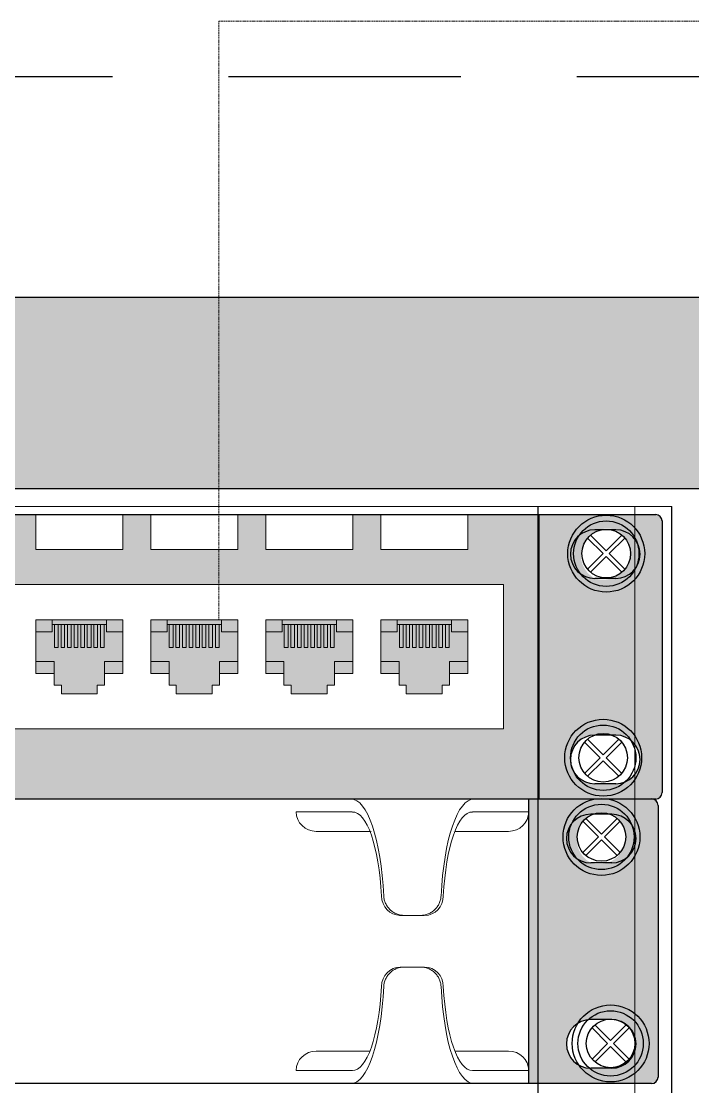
# Model space of a CAD drawing. Header units: millimetres. Extents: x 4247 to 622543, y -201358 to 142419.
# Drawn here: x 72939 to 74385, y -127284 to -124990 of the extents above; entities that cross this region are included whole.
import ezdxf

# ---------------------------------------------------------------- set-up
doc = ezdxf.new("R2010")
doc.units = ezdxf.units.MM
doc.linetypes.add('DASH', pattern=[0.75, 0.5, -0.25])
doc.linetypes.add('DASHED2', pattern=[0.375, 0.25, -0.125])
doc.layers.add('(АР) Текст', color=7, linetype='Continuous', lineweight=25)
doc.layers.add('UTP', color=5, linetype='DASH', lineweight=25)
doc.layers.add('_19D-Телекоммуникационные шкафы', color=7, linetype='Continuous')
doc.layers.add('_Оборудование ИСПП', color=255, linetype='Continuous')

# ---------------------------------------------------------------- blocks, each defined once
blk = doc.blocks.new('Органайзер1U')
at = {"ltscale": 10}
h = blk.add_hatch(color=256, dxfattribs=at)
h.set_gradient(color1=(255, 255, 255), rotation=45, one_color=1, tint=1, name='CYLINDER')
h.paths.add_polyline_path([(2213, -0.2), (2403, -0.2, 0.41423), (2413, 9.8), (2413, 429.8, 0.414197), (2403, 439.8), (2213, 439.8)])
h.paths.add_polyline_path([(2308.9, 341, 0.918324), (2341.3, 416.1, 0.918324)], flags=16)
h.paths.add_polyline_path([(2308.9, 98.6), (2341.3, 98.6, -1), (2341.3, 23.5), (2308.9, 23.5, -1)], flags=16)
h.paths.add_polyline_path([(-2413, 9.8, 0.414197), (-2403, -0.2), (-2213, -0.2), (-2213, 439.8), (-2403, 439.8, 0.41423), (-2413, 429.8)])
h.paths.add_polyline_path([(-2341.3, 341, 0.918324), (-2308.9, 416.1, 0.918324)], flags=16)
h.paths.add_polyline_path([(-2341.3, 98.6), (-2308.9, 98.6, -1), (-2308.9, 23.5), (-2341.3, 23.5, -1)], flags=16)
at = {"color": 0}
for p, q in [((2213, -0.2), (2213, 439.8)), ((2341.3, 416.1), (2308.9, 416.1)), ((2341.3, 341), (2308.9, 341)), ((2341.3, 98.6), (2308.9, 98.6)), ((2341.3, 23.5), (2308.9, 23.5))]:
    blk.add_line(p, q, dxfattribs=at)
at = {"lineweight": 9}
for p, q in [((1940.2, 419.7, 323.2), (1853.3, 419.7, 20)), ((2213, 419.7, 20), (2126.1, 419.7, 323.2)), ((1967.5, 389.7, 310.5), (1884.5, 389.7, 40)), ((2098.8, 389.7, 310.5), (2181.8, 389.7, 40)), ((2050.8, 259.8, 452.7), (2013.1, 259.8, 452.7)), ((2013.1, 259.8, 452.7), (2019.5, 259.8, 475.1)), ((2044.4, 259.8, 475.1), (2050.8, 259.8, 452.7)), ((2052, 179.8, 472.7), (2014.3, 179.8, 472.7)), ((2014.3, 179.8, 472.7), (2020.7, 179.8, 495)), ((2045.6, 179.8, 495), (2052, 179.8, 472.7)), ((1967.5, 50, 310.5), (1884.5, 50, 40)), ((2098.8, 50, 310.5), (2181.8, 50, 40)), ((1940.2, 20, 323.2), (1853.3, 20, 20)), ((2213, 20, 20), (2126.1, 20, 323.2))]:
    blk.add_line(p, q, dxfattribs=at)
at = {"lineweight": 30, "ltscale": 10}
for points in [[(-2403, 439.8), (2403, 439.8)], [(2413, 429.8), (2413, 9.8)], [(2403, -0.2), (-2403, -0.2)]]:
    blk.add_lwpolyline(points, dxfattribs=at)
at = {"lineweight": 30}
for centre, start, end in [((2403, 429.8), 0, 90), ((2403, 9.8), 270, 0)]:
    blk.add_arc(centre, 10, start, end, dxfattribs=at)
at = {"color": 0}
for centre, start, end in [((2308.9, 378.6), 90, 270), ((2341.3, 378.6), 270, 90), ((2308.9, 61.1), 90, 270), ((2341.3, 61.1), 270, 90)]:
    blk.add_arc(centre, 37.6, start, end, dxfattribs=at)
at = {"lineweight": 9, "extrusion": (-0.275637, -3.86225e-05, -0.961262)}
blk.add_arc((-289.5, -1806, -1009.6), 30, 0.0084, 90.0077, dxfattribs=at)
at = {"lineweight": 9, "extrusion": (0.275637, -3.86225e-05, -0.961262)}
blk.add_arc((290, 2102.8, 111.3), 30, 89.9923, 179.9916, dxfattribs=at)
at = {"lineweight": 9, "extrusion": (-0.275637, 3.86225e-05, -0.961262)}
blk.add_arc((-150.2, -1806, -1009.6), 30, 89.9923, 179.9916, dxfattribs=at)
at = {"lineweight": 9, "extrusion": (0.275637, 3.86225e-05, -0.961262)}
blk.add_arc((149.6, 2102.8, 111.3), 30, 0.0084, 90.0077, dxfattribs=at)
at = {"lineweight": 9, "extrusion": (0.961262, -6.12038e-17, -0.275637)}
blk.add_ellipse((1938.4, 261.5, 316.9), major_axis=(51.1, 0, 178.1), ratio=0.961262, start_param=-1.580604, end_param=-0.159207, dxfattribs=at)
at = {"lineweight": 9, "extrusion": (0.961262, 6.12038e-17, 0.275637)}
for centre, major_axis, start_param, end_param in [((2127.9, 261.5, 316.9), (-51.1, 0, 178.1), -1.580604, -0.159207), ((2125.3, 262.2, 325.9), (-45.1, 0, 157.4), 4.69506, 6.107426)]:
    blk.add_ellipse(centre, major_axis=major_axis, ratio=0.961262, start_param=start_param, end_param=end_param, dxfattribs=at)
at = {"lineweight": 9, "extrusion": (-9.99013e-30, -1.95922e-16, -1)}
blk.add_ellipse((1884.5, 419.7, 40), major_axis=(-31.2, 0), ratio=0.961262, start_param=-1.570796, end_param=0, dxfattribs=at)
at = {"lineweight": 9, "extrusion": (-0.961262, 6.12038e-17, 0.275637)}
blk.add_ellipse((1941, 262.2, 325.9), major_axis=(45.1, 0, 157.4), ratio=0.961262, start_param=0.175759, end_param=1.588125, dxfattribs=at)
at = {"lineweight": 9}
for centre, major_axis in [((2181.8, 419.7, 40), (31.2, 0)), ((1884.5, 20, 40), (-31.2, 0))]:
    blk.add_ellipse(centre, major_axis=major_axis, ratio=0.961262, start_param=-1.570796, end_param=0, dxfattribs=at)
at = {"lineweight": 9, "extrusion": (-0.961262, -6.12038e-17, 0.275637)}
blk.add_ellipse((1938.4, 178.1, 316.9), major_axis=(51.1, 0, 178.1), ratio=0.961262, start_param=-1.580604, end_param=-0.159207, dxfattribs=at)
at = {"lineweight": 9, "extrusion": (0.961262, 6.12038e-17, -0.275637)}
blk.add_ellipse((1941, 177.4, 325.9), major_axis=(45.1, 0, 157.4), ratio=0.961262, start_param=0.175759, end_param=1.588125, dxfattribs=at)
at = {"lineweight": 9, "extrusion": (-0.961262, 6.12038e-17, -0.275637)}
for centre, major_axis, start_param, end_param in [((2127.9, 178.1, 316.9), (-51.1, 0, 178.1), -1.580604, -0.159207), ((2125.3, 177.4, 325.9), (-45.1, 0, 157.4), 4.69506, 6.107426)]:
    blk.add_ellipse(centre, major_axis=major_axis, ratio=0.961262, start_param=start_param, end_param=end_param, dxfattribs=at)
at = {"lineweight": 9, "extrusion": (9.99013e-30, 1.95922e-16, -1)}
blk.add_ellipse((2181.8, 20, 40), major_axis=(31.2, 0), ratio=0.961262, start_param=-1.570796, end_param=0, dxfattribs=at)
at = {"lineweight": 9}
for points in [[(1969.1, 389.7, 315.2), (1969.1, 389.7, 315.2), (1969, 389.7, 315.2), (1969, 389.7, 315.2)], [(1969.1, 389.7, 315.2), (1969.1, 389.7, 315.2), (1969, 389.7, 315.2), (1969, 389.7, 315.2)], [(2097.3, 389.7, 315.2), (2097.3, 389.7, 315.2), (2097.2, 389.7, 315.2), (2097.2, 389.7, 315.2)], [(2097.3, 389.7, 315.2), (2097.3, 389.7, 315.2), (2097.2, 389.7, 315.2), (2097.2, 389.7, 315.2)]]:
    blk.add_open_spline(points, degree=3, dxfattribs=at)
for points, knots in [([(2020.7, 259.8, 495), (2018.8, 259.8, 495), (2016.7, 260, 495), (2012.7, 260.7, 495), (2010.7, 261.3, 495.1), (2006.9, 262.8, 495), (2005, 263.8, 495), (2001.6, 266, 495), (2000, 267.2, 495), (1997.2, 269.9, 494.9), (1995.9, 271.4, 494.8), (1993.6, 274.6, 494.6), (1992.5, 276.4, 494.4), (1990.8, 280.1, 494.1), (1990.2, 282, 493.9), (1989.2, 285.9, 493.4), (1989, 287.9, 493.1), (1988.9, 289.8, 492.8)], [18.612291, 18.612291, 18.612291, 18.612291, 19.195929, 19.195929, 19.779566, 19.779566, 20.363204, 20.363204, 20.946842, 20.946842, 21.522754, 21.522754, 22.098666, 22.098666, 22.674578, 22.674578, 23.250457, 23.250457, 23.250457, 23.250457]), ([(2077.4, 289.8, 492.8), (2077.3, 287.9, 493.1), (2077.1, 285.9, 493.4), (2076.1, 282.1, 493.9), (2075.5, 280.1, 494.1), (2073.8, 276.5, 494.4), (2072.8, 274.7, 494.6), (2070.4, 271.4, 494.8), (2069.1, 270, 494.9), (2066.3, 267.3, 495), (2064.8, 266, 495), (2061.3, 263.8, 495), (2059.5, 262.8, 495), (2055.6, 261.3, 495.1), (2053.6, 260.7, 495), (2049.6, 260, 495), (2047.5, 259.8, 495), (2045.6, 259.8, 495)], [4.570415, 4.570415, 4.570415, 4.570415, 5.143883, 5.143883, 5.717385, 5.717385, 6.290887, 6.290887, 6.864388, 6.864388, 7.450436, 7.450436, 8.036484, 8.036484, 8.622531, 8.622531, 9.208579, 9.208579, 9.208579, 9.208579]), ([(2020.7, 179.8, 495), (2018.8, 179.8, 495), (2016.7, 179.7, 495), (2012.7, 178.9, 495), (2010.7, 178.3, 495.1), (2006.9, 176.8, 495), (2005, 175.9, 495), (2001.6, 173.7, 495), (2000, 172.4, 495), (1997.2, 169.7, 494.9), (1995.9, 168.3, 494.8), (1993.6, 165, 494.6), (1992.5, 163.2, 494.4), (1990.8, 159.5, 494.1), (1990.2, 157.6, 493.9), (1989.2, 153.7, 493.4), (1989, 151.8, 493.1), (1988.9, 149.9, 492.8)], [18.612291, 18.612291, 18.612291, 18.612291, 19.195929, 19.195929, 19.779566, 19.779566, 20.363204, 20.363204, 20.946842, 20.946842, 21.522754, 21.522754, 22.098666, 22.098666, 22.674578, 22.674578, 23.250457, 23.250457, 23.250457, 23.250457]), ([(2077.4, 149.9, 492.8), (2077.3, 151.8, 493.1), (2077.1, 153.7, 493.4), (2076.1, 157.6, 493.9), (2075.5, 159.5, 494.1), (2073.8, 163.2, 494.4), (2072.8, 164.9, 494.6), (2070.4, 168.2, 494.8), (2069.1, 169.7, 494.9), (2066.3, 172.4, 495), (2064.8, 173.6, 495), (2061.3, 175.8, 495), (2059.5, 176.8, 495), (2055.6, 178.3, 495.1), (2053.6, 178.9, 495), (2049.6, 179.7, 495), (2047.5, 179.8, 495), (2045.6, 179.8, 495)], [4.570415, 4.570415, 4.570415, 4.570415, 5.143883, 5.143883, 5.717385, 5.717385, 6.290887, 6.290887, 6.864388, 6.864388, 7.450436, 7.450436, 8.036484, 8.036484, 8.622531, 8.622531, 9.208579, 9.208579, 9.208579, 9.208579])]:
    blk.add_open_spline(points, degree=3, knots=knots, dxfattribs=at)
blk = doc.blocks.new('24_port')
at = {"ltscale": 10}
h = blk.add_hatch(color=256, dxfattribs=at)
h.set_gradient(color1=(230, 230, 230), color2=(232, 232, 232), rotation=45, one_color=1, tint=0.91, name='CYLINDER')
h.paths.add_polyline_path([(-2413, 10, 0.414214), (-2403, 0), (-2223, 0), (-2223, 440), (-2403, 440, 0.414214), (-2413, 430)])
h.paths.add_polyline_path([(-2341.3, 98.8), (-2308.9, 98.8, -1), (-2308.9, 23.7), (-2341.3, 23.7, -1)], flags=16)
h.paths.add_polyline_path([(-2341.3, 341.2, 0.918324), (-2308.9, 416.3, 0.918324)], flags=16)
h.paths.add_polyline_path([(2413, 430, 0.414214), (2403, 440), (2223, 440), (2223, 0), (2403, 0, 0.414214), (2413, 10)])
h.paths.add_polyline_path([(2308.9, 341.2, 0.918324), (2341.3, 416.3, 0.918324)], flags=16)
h.paths.add_polyline_path([(2308.9, 98.8), (2341.3, 98.8, -1), (2341.3, 23.7), (2308.9, 23.7, -1)], flags=16)
h = blk.add_hatch(color=256, dxfattribs=at)
h.set_gradient(color1=(230, 230, 230), color2=(232, 232, 232), rotation=45, one_color=1, tint=0.91, name='CYLINDER')
h.paths.add_polyline_path([(2223, 0), (2223, 440), (2112.5, 440), (2112.5, 385.8), (1978, 385.8), (1978, 440), (1934.6, 440), (1934.6, 385.8), (1800.1, 385.8), (1800.1, 440), (1756.8, 440), (1756.8, 385.8), (1622.3, 385.8), (1622.3, 440), (1578.9, 440), (1578.9, 385.8), (1444.5, 385.8), (1444.5, 440), (1401.1, 440), (1401.1, 385.8), (1266.6, 385.8), (1266.6, 440), (1223.3, 440), (1223.3, 385.8), (1088.8, 385.8), (1088.8, 440), (1045.4, 440), (1045.4, 385.8), (910.9, 385.8), (910.9, 440), (867.6, 440), (867.6, 385.8), (733.1, 385.8), (733.1, 440), (689.7, 440), (689.7, 385.8), (555.3, 385.8), (555.3, 440), (511.9, 440), (511.9, 385.8), (377.4, 385.8), (377.4, 440), (334.1, 440), (334.1, 385.8), (199.6, 385.8), (199.6, 440), (156.2, 440), (156.2, 385.8), (21.7, 385.8), (21.7, 440), (-21.6, 440), (-21.6, 385.8), (-156.1, 385.8), (-156.1, 440), (-199.5, 440), (-199.5, 385.8), (-333.9, 385.8), (-333.9, 440), (-377.3, 440), (-377.3, 385.8), (-511.8, 385.8), (-511.8, 440), (-555.1, 440), (-555.1, 385.8), (-689.6, 385.8), (-689.6, 440), (-733, 440), (-733, 385.8), (-867.5, 385.8), (-867.5, 440), (-910.8, 440), (-910.8, 385.8), (-1045.3, 385.8), (-1045.3, 440), (-1088.7, 440), (-1088.7, 385.8), (-1223.1, 385.8), (-1223.1, 440), (-1266.5, 440), (-1266.5, 385.8), (-1401, 385.8), (-1401, 440), (-1444.3, 440), (-1444.3, 385.8), (-1578.8, 385.8), (-1578.8, 440), (-1622.2, 440), (-1622.2, 385.8), (-1756.7, 385.8), (-1756.7, 440), (-1800, 440), (-1800, 385.8), (-1934.5, 385.8), (-1934.5, 440), (-1977.9, 440), (-1977.9, 385.8), (-2112.3, 385.8), (-2112.3, 440), (-2223, 440), (-2223, 0)])
h.paths.add_polyline_path([(-2167.7, 108.4), (-2167.7, 331.6), (2167.7, 331.6), (2167.7, 108.4)], flags=16)
h.paths.add_polyline_path([(-116.7, 162.7), (-116.7, 176.2), (-128, 176.2), (-128, 194.3), (-156.1, 194.3), (-156.1, 277.3), (-21.6, 277.3), (-21.6, 194.3), (-50, 194.3), (-50, 176.2), (-61.3, 176.2), (-61.3, 162.7)], flags=0)
h.paths.add_polyline_path([(-199.5, 194.3), (-227.8, 194.3), (-227.8, 176.2), (-239.1, 176.2), (-239.1, 162.7), (-294.5, 162.7), (-294.5, 176.2), (-305.8, 176.2), (-305.8, 194.3), (-333.9, 194.3), (-333.9, 277.3), (-199.5, 277.3)], flags=0)
h.paths.add_polyline_path([(21.7, 194.3), (21.7, 277.3), (156.2, 277.3), (156.2, 194.3), (127.9, 194.3), (127.9, 176.2), (116.6, 176.2), (116.6, 162.7), (61.1, 162.7), (61.1, 176.2), (49.8, 176.2), (49.8, 194.3)], flags=0)
h.paths.add_polyline_path([(-377.3, 194.3), (-405.7, 194.3), (-405.7, 176.2), (-416.9, 176.2), (-416.9, 162.7), (-472.4, 162.7), (-472.4, 176.2), (-483.7, 176.2), (-483.7, 194.3), (-511.8, 194.3), (-511.8, 277.3), (-377.3, 277.3)], flags=0)
h.paths.add_polyline_path([(199.6, 194.3), (199.6, 277.3), (334.1, 277.3), (334.1, 194.3), (305.7, 194.3), (305.7, 176.2), (294.4, 176.2), (294.4, 162.7), (239, 162.7), (239, 176.2), (227.7, 176.2), (227.7, 194.3)], flags=0)
h.paths.add_polyline_path([(-555.1, 194.3), (-583.5, 194.3), (-583.5, 176.2), (-594.8, 176.2), (-594.8, 162.7), (-650.2, 162.7), (-650.2, 176.2), (-661.5, 176.2), (-661.5, 194.3), (-689.6, 194.3), (-689.6, 277.3), (-555.1, 277.3)], flags=0)
h.paths.add_polyline_path([(377.4, 194.3), (377.4, 277.3), (511.9, 277.3), (511.9, 194.3), (483.5, 194.3), (483.5, 176.2), (472.3, 176.2), (472.3, 162.7), (416.8, 162.7), (416.8, 176.2), (405.5, 176.2), (405.5, 194.3)], flags=0)
h.paths.add_polyline_path([(-733, 194.3), (-761.3, 194.3), (-761.3, 176.2), (-772.6, 176.2), (-772.6, 162.7), (-828.1, 162.7), (-828.1, 176.2), (-839.4, 176.2), (-839.4, 194.3), (-867.5, 194.3), (-867.5, 277.3), (-733, 277.3)], flags=0)
h.paths.add_polyline_path([(555.3, 194.3), (555.3, 277.3), (689.7, 277.3), (689.7, 194.3), (661.4, 194.3), (661.4, 176.2), (650.1, 176.2), (650.1, 162.7), (594.7, 162.7), (594.7, 176.2), (583.4, 176.2), (583.4, 194.3)], flags=0)
h.paths.add_polyline_path([(-910.8, 194.3), (-939.2, 194.3), (-939.2, 176.2), (-950.5, 176.2), (-950.5, 162.7), (-1005.9, 162.7), (-1005.9, 176.2), (-1017.2, 176.2), (-1017.2, 194.3), (-1045.3, 194.3), (-1045.3, 277.3), (-910.8, 277.3)], flags=0)
h.paths.add_polyline_path([(733.1, 194.3), (733.1, 277.3), (867.6, 277.3), (867.6, 194.3), (839.2, 194.3), (839.2, 176.2), (827.9, 176.2), (827.9, 162.7), (772.5, 162.7), (772.5, 176.2), (761.2, 176.2), (761.2, 194.3)], flags=0)
h.paths.add_polyline_path([(-1088.7, 194.3), (-1117, 194.3), (-1117, 176.2), (-1128.3, 176.2), (-1128.3, 162.7), (-1183.7, 162.7), (-1183.7, 176.2), (-1195, 176.2), (-1195, 194.3), (-1223.1, 194.3), (-1223.1, 277.3), (-1088.7, 277.3)], flags=0)
h.paths.add_polyline_path([(910.9, 194.3), (910.9, 277.3), (1045.4, 277.3), (1045.4, 194.3), (1017.1, 194.3), (1017.1, 176.2), (1005.8, 176.2), (1005.8, 162.7), (950.3, 162.7), (950.3, 176.2), (939, 176.2), (939, 194.3)], flags=0)
h.paths.add_polyline_path([(-1266.5, 194.3), (-1294.9, 194.3), (-1294.9, 176.2), (-1306.1, 176.2), (-1306.1, 162.7), (-1361.6, 162.7), (-1361.6, 176.2), (-1372.9, 176.2), (-1372.9, 194.3), (-1401, 194.3), (-1401, 277.3), (-1266.5, 277.3)], flags=0)
h.paths.add_polyline_path([(1088.8, 194.3), (1088.8, 277.3), (1223.3, 277.3), (1223.3, 194.3), (1194.9, 194.3), (1194.9, 176.2), (1183.6, 176.2), (1183.6, 162.7), (1128.2, 162.7), (1128.2, 176.2), (1116.9, 176.2), (1116.9, 194.3)], flags=0)
h.paths.add_polyline_path([(-1444.3, 194.3), (-1472.7, 194.3), (-1472.7, 176.2), (-1484, 176.2), (-1484, 162.7), (-1539.4, 162.7), (-1539.4, 176.2), (-1550.7, 176.2), (-1550.7, 194.3), (-1578.8, 194.3), (-1578.8, 277.3), (-1444.3, 277.3)], flags=0)
h.paths.add_polyline_path([(1266.6, 194.3), (1266.6, 277.3), (1401.1, 277.3), (1401.1, 194.3), (1372.8, 194.3), (1372.8, 176.2), (1361.5, 176.2), (1361.5, 162.7), (1306, 162.7), (1306, 176.2), (1294.7, 176.2), (1294.7, 194.3)], flags=0)
h.paths.add_polyline_path([(-1622.2, 194.3), (-1650.5, 194.3), (-1650.5, 176.2), (-1661.8, 176.2), (-1661.8, 162.7), (-1717.3, 162.7), (-1717.3, 176.2), (-1728.6, 176.2), (-1728.6, 194.3), (-1756.7, 194.3), (-1756.7, 277.3), (-1622.2, 277.3)], flags=0)
h.paths.add_polyline_path([(1444.5, 194.3), (1444.5, 277.3), (1578.9, 277.3), (1578.9, 194.3), (1550.6, 194.3), (1550.6, 176.2), (1539.3, 176.2), (1539.3, 162.7), (1483.9, 162.7), (1483.9, 176.2), (1472.6, 176.2), (1472.6, 194.3)], flags=0)
h.paths.add_polyline_path([(-1800, 194.3), (-1828.4, 194.3), (-1828.4, 176.2), (-1839.7, 176.2), (-1839.7, 162.7), (-1895.1, 162.7), (-1895.1, 176.2), (-1906.4, 176.2), (-1906.4, 194.3), (-1934.5, 194.3), (-1934.5, 277.3), (-1800, 277.3)], flags=0)
h.paths.add_polyline_path([(1622.3, 194.3), (1622.3, 277.3), (1756.8, 277.3), (1756.8, 194.3), (1728.4, 194.3), (1728.4, 176.2), (1717.1, 176.2), (1717.1, 162.7), (1661.7, 162.7), (1661.7, 176.2), (1650.4, 176.2), (1650.4, 194.3)], flags=0)
h.paths.add_polyline_path([(-1977.9, 194.3), (-2006.2, 194.3), (-2006.2, 176.2), (-2017.5, 176.2), (-2017.5, 162.7), (-2072.9, 162.7), (-2072.9, 176.2), (-2084.2, 176.2), (-2084.2, 194.3), (-2112.3, 194.3), (-2112.3, 277.3), (-1977.9, 277.3)], flags=0)
h.paths.add_polyline_path([(1800.1, 194.3), (1800.1, 277.3), (1934.6, 277.3), (1934.6, 194.3), (1906.3, 194.3), (1906.3, 176.2), (1895, 176.2), (1895, 162.7), (1839.5, 162.7), (1839.5, 176.2), (1828.2, 176.2), (1828.2, 194.3)], flags=0)
h.paths.add_polyline_path([(1978, 194.3), (1978, 277.3), (2112.5, 277.3), (2112.5, 194.3), (2084.1, 194.3), (2084.1, 176.2), (2072.8, 176.2), (2072.8, 162.7), (2017.4, 162.7), (2017.4, 176.2), (2006.1, 176.2), (2006.1, 194.3)], flags=0)
at = {"color": 0}
for p, q in [((2223, 0), (2223, 440)), ((2341.3, 416.3), (2308.9, 416.3)), ((2341.3, 341.2), (2308.9, 341.2)), ((2341.3, 98.8), (2308.9, 98.8)), ((2341.3, 23.7), (2308.9, 23.7))]:
    blk.add_line(p, q, dxfattribs=at)
at = {"lineweight": 5, "ltscale": 10}
for p, q in [((-2167.7, 331.6), (2167.7, 331.6)), ((2167.7, 331.6), (2167.7, 108.4)), ((1483.9, 162.7), (1539.3, 162.7)), ((1661.7, 162.7), (1717.1, 162.7)), ((1839.5, 162.7), (1895, 162.7)), ((2017.4, 162.7), (2072.8, 162.7)), ((-2167.7, 108.4), (2167.7, 108.4))]:
    blk.add_line(p, q, dxfattribs=at)
at = {"lineweight": 5}
for p, q in [((1444.5, 277.3), (1578.9, 277.3)), ((1444.5, 194.3), (1444.5, 277.3)), ((1469.6, 258.5), (1469.6, 277.3)), ((1469.6, 270.1), (1553.6, 270.1)), ((1473.1, 234.2), (1473.1, 270.1)), ((1478.8, 234.2), (1478.8, 270.1)), ((1483.4, 234.2), (1483.4, 270.1)), ((1488.9, 234.2), (1488.9, 270.1)), ((1493.4, 234.2), (1493.4, 270.1)), ((1499.2, 234.2), (1499.2, 270.1)), ((1503.7, 234.2), (1503.7, 270.1)), ((1509.2, 234.2), (1509.2, 270.1)), ((1514, 234.2), (1514, 270.1)), ((1519.5, 234.2), (1519.5, 270.1)), ((1524, 234.2), (1524, 270.1)), ((1529.8, 234.2), (1529.8, 270.1)), ((1534.3, 234.2), (1534.3, 270.1)), ((1539.8, 234.2), (1539.8, 270.1)), ((1544.6, 234.2), (1544.6, 270.1)), ((1550.1, 234.2), (1550.1, 270.1)), ((1553.6, 258.5), (1553.6, 277.3)), ((1578.9, 277.3), (1578.9, 194.3)), ((1622.3, 277.3), (1756.8, 277.3)), ((1622.3, 194.3), (1622.3, 277.3)), ((1647.4, 258.5), (1647.4, 277.3)), ((1647.4, 270.1), (1731.4, 270.1)), ((1650.9, 234.2), (1650.9, 270.1)), ((1656.7, 234.2), (1656.7, 270.1)), ((1661.2, 234.2), (1661.2, 270.1)), ((1666.7, 234.2), (1666.7, 270.1)), ((1671.2, 234.2), (1671.2, 270.1)), ((1677, 234.2), (1677, 270.1)), ((1681.5, 234.2), (1681.5, 270.1)), ((1687, 234.2), (1687, 270.1)), ((1691.8, 234.2), (1691.8, 270.1)), ((1697.3, 234.2), (1697.3, 270.1)), ((1701.8, 234.2), (1701.8, 270.1)), ((1707.6, 234.2), (1707.6, 270.1)), ((1712.1, 234.2), (1712.1, 270.1)), ((1717.6, 234.2), (1717.6, 270.1)), ((1722.4, 234.2), (1722.4, 270.1)), ((1727.9, 234.2), (1727.9, 270.1)), ((1731.4, 258.5), (1731.4, 277.3)), ((1756.8, 277.3), (1756.8, 194.3)), ((1800.1, 277.3), (1934.6, 277.3)), ((1800.1, 194.3), (1800.1, 277.3)), ((1825.2, 258.5), (1825.2, 277.3)), ((1825.2, 270.1), (1909.3, 270.1)), ((1828.7, 234.2), (1828.7, 270.1)), ((1834.5, 234.2), (1834.5, 270.1)), ((1839, 234.2), (1839, 270.1)), ((1844.6, 234.2), (1844.6, 270.1)), ((1849.1, 234.2), (1849.1, 270.1)), ((1854.8, 234.2), (1854.8, 270.1)), ((1859.4, 234.2), (1859.4, 270.1)), ((1864.9, 234.2), (1864.9, 270.1)), ((1869.6, 234.2), (1869.6, 270.1)), ((1875.2, 234.2), (1875.2, 270.1)), ((1879.7, 234.2), (1879.7, 270.1)), ((1885.4, 234.2), (1885.4, 270.1)), ((1890, 234.2), (1890, 270.1)), ((1895.5, 234.2), (1895.5, 270.1)), ((1900.2, 234.2), (1900.2, 270.1)), ((1905.8, 234.2), (1905.8, 270.1)), ((1909.3, 258.5), (1909.3, 277.3)), ((1934.6, 277.3), (1934.6, 194.3)), ((1978, 277.3), (2112.5, 277.3)), ((1978, 194.3), (1978, 277.3)), ((2003.1, 258.5), (2003.1, 277.3)), ((2003.1, 270.1), (2087.1, 270.1)), ((2006.6, 234.2), (2006.6, 270.1)), ((2012.4, 234.2), (2012.4, 270.1)), ((2016.9, 234.2), (2016.9, 270.1)), ((2022.4, 234.2), (2022.4, 270.1)), ((2026.9, 234.2), (2026.9, 270.1)), ((2032.7, 234.2), (2032.7, 270.1)), ((2037.2, 234.2), (2037.2, 270.1)), ((2042.7, 234.2), (2042.7, 270.1)), ((2047.5, 234.2), (2047.5, 270.1)), ((2053, 234.2), (2053, 270.1)), ((2057.5, 234.2), (2057.5, 270.1)), ((2063.3, 234.2), (2063.3, 270.1)), ((2067.8, 234.2), (2067.8, 270.1)), ((2073.3, 234.2), (2073.3, 270.1)), ((2078.1, 234.2), (2078.1, 270.1)), ((2083.6, 234.2), (2083.6, 270.1)), ((2087.1, 258.5), (2087.1, 277.3)), ((2112.5, 277.3), (2112.5, 194.3)), ((1469.6, 258.5), (1444.5, 258.5)), ((1553.6, 258.5), (1578.9, 258.5)), ((1647.4, 258.5), (1622.3, 258.5)), ((1731.4, 258.5), (1756.8, 258.5)), ((1825.2, 258.5), (1800.1, 258.5)), ((1909.3, 258.5), (1934.6, 258.5)), ((2003.1, 258.5), (1978, 258.5)), ((2087.1, 258.5), (2112.5, 258.5)), ((1478.8, 234.2), (1473.1, 234.2)), ((1488.9, 234.2), (1483.4, 234.2)), ((1499.2, 234.2), (1493.4, 234.2)), ((1509.2, 234.2), (1503.7, 234.2)), ((1519.5, 234.2), (1514, 234.2)), ((1529.8, 234.2), (1524, 234.2)), ((1539.8, 234.2), (1534.3, 234.2)), ((1550.1, 234.2), (1544.6, 234.2)), ((1656.7, 234.2), (1650.9, 234.2)), ((1666.7, 234.2), (1661.2, 234.2)), ((1677, 234.2), (1671.2, 234.2)), ((1687, 234.2), (1681.5, 234.2)), ((1697.3, 234.2), (1691.8, 234.2)), ((1707.6, 234.2), (1701.8, 234.2)), ((1717.6, 234.2), (1712.1, 234.2)), ((1727.9, 234.2), (1722.4, 234.2)), ((1834.5, 234.2), (1828.7, 234.2)), ((1844.6, 234.2), (1839, 234.2)), ((1854.8, 234.2), (1849.1, 234.2)), ((1864.9, 234.2), (1859.4, 234.2)), ((1875.2, 234.2), (1869.6, 234.2)), ((1885.4, 234.2), (1879.7, 234.2)), ((1895.5, 234.2), (1890, 234.2)), ((1905.8, 234.2), (1900.2, 234.2)), ((2012.4, 234.2), (2006.6, 234.2)), ((2022.4, 234.2), (2016.9, 234.2)), ((2032.7, 234.2), (2026.9, 234.2)), ((2042.7, 234.2), (2037.2, 234.2)), ((2053, 234.2), (2047.5, 234.2)), ((2063.3, 234.2), (2057.5, 234.2)), ((2073.3, 234.2), (2067.8, 234.2)), ((2083.6, 234.2), (2078.1, 234.2)), ((1444.5, 212.8), (1472.6, 212.8)), ((1472.6, 176.2), (1472.6, 212.8)), ((1550.6, 212.8), (1550.6, 176.2)), ((1578.9, 212.8), (1550.6, 212.8)), ((1622.3, 212.8), (1650.4, 212.8)), ((1650.4, 176.2), (1650.4, 212.8)), ((1728.4, 212.8), (1728.4, 176.2)), ((1756.8, 212.8), (1728.4, 212.8)), ((1800.1, 212.8), (1828.2, 212.8)), ((1828.2, 176.2), (1828.2, 212.8)), ((1906.3, 212.8), (1906.3, 176.2)), ((1934.6, 212.8), (1906.3, 212.8)), ((1978, 212.8), (2006.1, 212.8)), ((2006.1, 176.2), (2006.1, 212.8)), ((2084.1, 212.8), (2084.1, 176.2)), ((2112.5, 212.8), (2084.1, 212.8)), ((1472.6, 194.3), (1444.5, 194.3)), ((1578.9, 194.3), (1550.6, 194.3)), ((1650.4, 194.3), (1622.3, 194.3)), ((1756.8, 194.3), (1728.4, 194.3)), ((1828.2, 194.3), (1800.1, 194.3)), ((1934.6, 194.3), (1906.3, 194.3)), ((2006.1, 194.3), (1978, 194.3)), ((2112.5, 194.3), (2084.1, 194.3)), ((1483.9, 176.2), (1472.6, 176.2)), ((1483.9, 176.2), (1483.9, 162.7)), ((1539.3, 176.2), (1539.3, 162.7)), ((1550.6, 176.2), (1539.3, 176.2)), ((1661.7, 176.2), (1650.4, 176.2)), ((1661.7, 176.2), (1661.7, 162.7)), ((1717.1, 176.2), (1717.1, 162.7)), ((1728.4, 176.2), (1717.1, 176.2)), ((1839.5, 176.2), (1828.2, 176.2)), ((1839.5, 176.2), (1839.5, 162.7)), ((1895, 176.2), (1895, 162.7)), ((1906.3, 176.2), (1895, 176.2)), ((2017.4, 176.2), (2006.1, 176.2)), ((2017.4, 176.2), (2017.4, 162.7)), ((2072.8, 176.2), (2072.8, 162.7)), ((2084.1, 176.2), (2072.8, 176.2))]:
    blk.add_line(p, q, dxfattribs=at)
at = {"lineweight": 30}
for points in [[(-2403, 440), (2403, 440)], [(2413, 430), (2413, 10)], [(2403, 0), (-2403, 0)]]:
    blk.add_lwpolyline(points, dxfattribs=at)
at = {"lineweight": 5, "ltscale": 10}
for points in [[(1444.5, 385.8), (1578.9, 385.8), (1578.9, 440), (1444.5, 440)], [(1622.3, 385.8), (1756.8, 385.8), (1756.8, 440), (1622.3, 440)], [(1800.1, 385.8), (1934.6, 385.8), (1934.6, 440), (1800.1, 440)], [(1978, 385.8), (2112.5, 385.8), (2112.5, 440), (1978, 440)]]:
    blk.add_lwpolyline(points, close=True, dxfattribs=at)
at = {"lineweight": 30}
for centre, start, end in [((2403, 430), 0, 90), ((2403, 10), 270, 0)]:
    blk.add_arc(centre, 10, start, end, dxfattribs=at)
at = {"color": 0}
for centre, start, end in [((2308.9, 378.7), 90, 270), ((2341.3, 378.7), 270, 90), ((2308.9, 61.2), 90, 270), ((2341.3, 61.2), 270, 90)]:
    blk.add_arc(centre, 37.6, start, end, dxfattribs=at)

msp = doc.modelspace()

# ---------------------------------------------------------------- hatches: boundary and pattern name
at = {"lineweight": 0, "true_color": 0xc7c8ca}
h = msp.add_hatch(color=9, dxfattribs=at)
h.dxf.hatch_style = 1
h.paths.add_polyline_path([(57093.722, -131908.607), (57318.345, -131908.607), (57318.345, -127080.481), (63682.836, -127080.481), (63682.836, -132543.127), (63903.023, -132543.127), (63903.023, -126764.357), (57093.722, -126764.357)])
h.paths.add_polyline_path([(57318.345, -131908.607), (57093.722, -131908.607), (57093.722, -132202.245), (57318.345, -132202.245)], flags=17)
h.paths.add_polyline_path([(57318.345, -132202.245), (57093.722, -132202.245), (57093.722, -132543.127), (57318.345, -132543.127)], flags=17)
h.paths.add_polyline_path([(63903.023, -132858.488), (63903.023, -132543.127), (57093.722, -132543.127), (57093.722, -132858.488)])
h.paths.add_polyline_path([(73658.655, -126744.515), (75887.338, -126744.515), (75887.338, -126224.051), (73658.655, -126224.051)], flags=9)
h.paths.add_polyline_path([(57015.527, -126754.856), (59053.215, -126754.856), (59053.215, -126234.393), (57015.527, -126234.393)], flags=9)
h.paths.add_polyline_path([(74427.427, -142834.794), (75869.617, -142834.794), (75869.617, -142314.33), (74427.427, -142314.33)], flags=9)
h.paths.add_polyline_path([(74427.427, -142451.618), (75869.617, -142451.618), (75869.617, -141931.154), (74427.427, -141931.154)], flags=9)
h.paths.add_polyline_path([(66536.843, -135314.516), (67202.555, -135314.516), (67202.555, -134553.702), (66536.843, -134553.702)], flags=9)
h.paths.add_polyline_path([(66552.693, -135932.365), (67186.705, -135932.365), (67186.705, -135171.551), (66552.693, -135171.551)], flags=9)
h.paths.add_polyline_path([(66552.693, -136545.577), (67186.705, -136545.577), (67186.705, -135784.763), (66552.693, -135784.763)], flags=9)
h.paths.add_polyline_path([(66584.394, -137163.426), (67155.004, -137163.426), (67155.004, -136402.612), (66584.394, -136402.612)], flags=9)
h.paths.add_polyline_path([(66473.442, -127895.698), (67265.956, -127895.698), (67265.956, -127134.884), (66473.442, -127134.884)], flags=9)
h.paths.add_polyline_path([(66473.442, -128513.547), (67265.956, -128513.547), (67265.956, -127752.733), (66473.442, -127752.733)], flags=9)
h.paths.add_polyline_path([(66457.591, -129131.395), (67281.806, -129131.395), (67281.806, -128370.581), (66457.591, -128370.581)], flags=9)
h.paths.add_polyline_path([(66473.442, -129749.244), (67265.956, -129749.244), (67265.956, -128988.43), (66473.442, -128988.43)], flags=9)
h.paths.add_polyline_path([(66473.442, -130367.092), (67265.956, -130367.092), (67265.956, -129606.278), (66473.442, -129606.278)], flags=9)
h.paths.add_polyline_path([(66505.142, -130984.941), (67234.256, -130984.941), (67234.256, -130224.127), (66505.142, -130224.127)], flags=9)
h.paths.add_polyline_path([(66473.442, -131602.789), (67265.956, -131602.789), (67265.956, -130841.975), (66473.442, -130841.975)], flags=9)
h.paths.add_polyline_path([(66552.693, -132225.274), (67186.705, -132225.274), (67186.705, -131464.46), (66552.693, -131464.46)], flags=9)
h.paths.add_polyline_path([(66552.693, -132843.122), (67186.705, -132843.122), (67186.705, -132082.308), (66552.693, -132082.308)], flags=9)
h.paths.add_polyline_path([(66552.693, -133460.971), (67186.705, -133460.971), (67186.705, -132700.157), (66552.693, -132700.157)], flags=9)
h.paths.add_polyline_path([(66552.693, -134074.183), (67186.705, -134074.183), (67186.705, -133313.369), (66552.693, -133313.369)], flags=9)
h.paths.add_polyline_path([(66552.693, -134692.032), (67186.705, -134692.032), (67186.705, -133931.218), (66552.693, -133931.218)], flags=9)
h.paths.add_polyline_path([(66222.699, -141127.051), (69042.617, -141127.051), (69042.617, -140189.921), (66222.699, -140189.921)], flags=9)
h.paths.add_polyline_path([(71711.729, -141046.115), (74577.691, -141046.115), (74577.691, -140525.652), (71711.729, -140525.652)], flags=9)
h.paths.add_polyline_path([(71594.332, -139796.217), (72854.735, -139796.217), (72854.735, -139275.753), (71594.332, -139275.753)], flags=9)
h.paths.add_polyline_path([(70476.93, -141409.583), (72138.935, -141409.583), (72138.935, -140470.917), (70476.93, -140470.917)], flags=9)
h.paths.add_polyline_path([(66680.032, -142691.278), (69417.584, -142691.278), (69417.584, -141754.148), (66680.032, -141754.148)], flags=9)
h.paths.add_polyline_path([(68429.374, -141562.434), (69548.124, -141562.434), (69548.124, -141131.184), (68429.374, -141131.184)], flags=9)
h.paths.add_polyline_path([(66205.631, -141562.434), (67274.381, -141562.434), (67274.381, -141131.184), (66205.631, -141131.184)], flags=9)
h.paths.add_polyline_path([(72618.119, -142419.922), (73411.946, -142419.922), (73411.946, -141899.458), (72618.119, -141899.458)], flags=9)
h.paths.add_polyline_path([(65916.406, -139288.247), (69931.072, -139288.247), (69931.072, -138767.783), (65916.406, -138767.783)], flags=9)
at = {"layer": '_Оборудование ИСПП', "true_color": 0x939598, "transparency": 33554636}
h = msp.add_hatch(color=252, dxfattribs=at)
h.dxf.hatch_style = 1
h.paths.add_polyline_path([(65821.079, -125584.295), (65821.079, -137957.007), (75750.522, -137957.007), (75750.522, -125584.295)])
h.paths.add_polyline_path([(75530.428, -125995.991), (75530.428, -137174.83), (66061.457, -137174.83), (66061.457, -125995.991)], flags=16)

# ---------------------------------------------------------------- linework, layer by layer
at = {"layer": '(АР) Текст', "color": 7, "lineweight": 15}
msp.add_line((74259.905, -126034.667), (74259.905, -133297.998), dxfattribs=at)
at = {"layer": '(АР) Текст', "color": 7}
for points in [[(74051.079, -126034.667), (74051.079, -137200.013)], [(74339.715, -137200.013), (74339.715, -126034.667)], [(74164.814, -126096.185), (74198.462, -126129.833)], [(74232.11, -126096.185), (74198.462, -126129.833)], [(74192.109, -126136.186), (74158.461, -126102.537)], [(74238.463, -126102.537), (74204.815, -126136.186)], [(74192.109, -126136.186), (74158.461, -126169.834)], [(74198.462, -126142.538), (74164.814, -126176.187)], [(74232.11, -126176.187), (74198.462, -126142.538)], [(74204.815, -126136.186), (74238.463, -126169.834)], [(74158.244, -126535.532), (74191.892, -126569.18)], [(74225.541, -126535.532), (74191.892, -126569.18)], [(74185.54, -126575.533), (74151.891, -126541.884)], [(74231.893, -126541.884), (74198.245, -126575.533)], [(74185.54, -126575.533), (74151.891, -126609.181)], [(74191.892, -126581.885), (74158.244, -126615.534)], [(74225.541, -126615.534), (74191.892, -126581.885)], [(74198.245, -126575.533), (74231.893, -126609.181)], [(74181.811, -126746.079), (74148.163, -126712.43)], [(74154.515, -126706.078), (74188.164, -126739.726)], [(74221.812, -126706.078), (74188.164, -126739.726)], [(74228.164, -126712.43), (74194.516, -126746.079)], [(74181.811, -126746.079), (74148.163, -126779.727)], [(74188.164, -126752.431), (74154.515, -126786.08)], [(74221.812, -126786.08), (74188.164, -126752.431)], [(74194.516, -126746.079), (74228.164, -126779.727)], [(74174.198, -127150.597), (74207.846, -127184.246)], [(74241.494, -127150.597), (74207.846, -127184.246)], [(74201.493, -127190.598), (74167.845, -127156.95)], [(74247.847, -127156.95), (74214.199, -127190.598)], [(74201.493, -127190.598), (74167.845, -127224.247)], [(74207.846, -127196.951), (74174.198, -127230.599)], [(74241.494, -127230.599), (74207.846, -127196.951)], [(74214.199, -127190.598), (74247.847, -127224.247)]]:
    msp.add_lwpolyline(points, dxfattribs=at)
for centre, radius in [((74198.462, -126136.186), 82.781), ((74198.462, -126136.186), 70.372), ((74198.462, -126136.186), 52.271), ((74191.892, -126575.533), 82.781), ((74191.892, -126575.533), 70.372), ((74191.892, -126575.533), 52.271), ((74188.164, -126746.079), 82.781), ((74188.164, -126746.079), 70.372), ((74188.164, -126746.079), 52.271), ((74207.846, -127190.598), 82.781), ((74207.846, -127190.598), 70.372), ((74207.846, -127190.598), 52.271)]:
    msp.add_circle(centre, radius, dxfattribs=at)
at = {"layer": '_19D-Телекоммуникационные шкафы', "linetype": 'DASH', "ltscale": 1000}
msp.add_lwpolyline([(56135.302, -125108.845), (80567.5, -125108.845), (80567.5, -143413.116), (56135.302, -143413.116)], close=True, dxfattribs=at)
at = {"layer": '_Оборудование ИСПП'}
for points in [[(65821.079, -125584.295), (75750.522, -125584.295), (75750.522, -137957.007), (65821.079, -137957.007)], [(66061.457, -125995.991), (75530.428, -125995.991), (75530.428, -137174.83), (66061.457, -137174.83)]]:
    msp.add_lwpolyline(points, close=True, dxfattribs=at)
at = {"layer": '_Оборудование ИСПП', "const_width": 2}
msp.add_lwpolyline([(67431.225, -126034.667), (74339.715, -126034.667)], dxfattribs=at)
at = {"layer": 'UTP', "color": 5, "linetype": 'DASHED2', "lineweight": 0, "ltscale": 10}
msp.add_lwpolyline([(73364.307, -126278.363), (73364.307, -124990.121), (81145.359, -124990.121), (81145.359, -143474.258), (62404.667, -143474.258), (62404.667, -142228.998)], dxfattribs=at)

# ---------------------------------------------------------------- block references
at = {"layer": '(АР) Текст', "color": 7, "lineweight": 15, "xscale": 1.392289720480715, "yscale": 1.392289720480715, "zscale": 1.392289720480715}
for name, p in [('24_port', (70959.226, -126664.481)), ('Органайзер1U', (70950.44, -127276.581))]:
    msp.add_blockref(name, p, dxfattribs=at)

doc.saveas('drawing.dxf')
